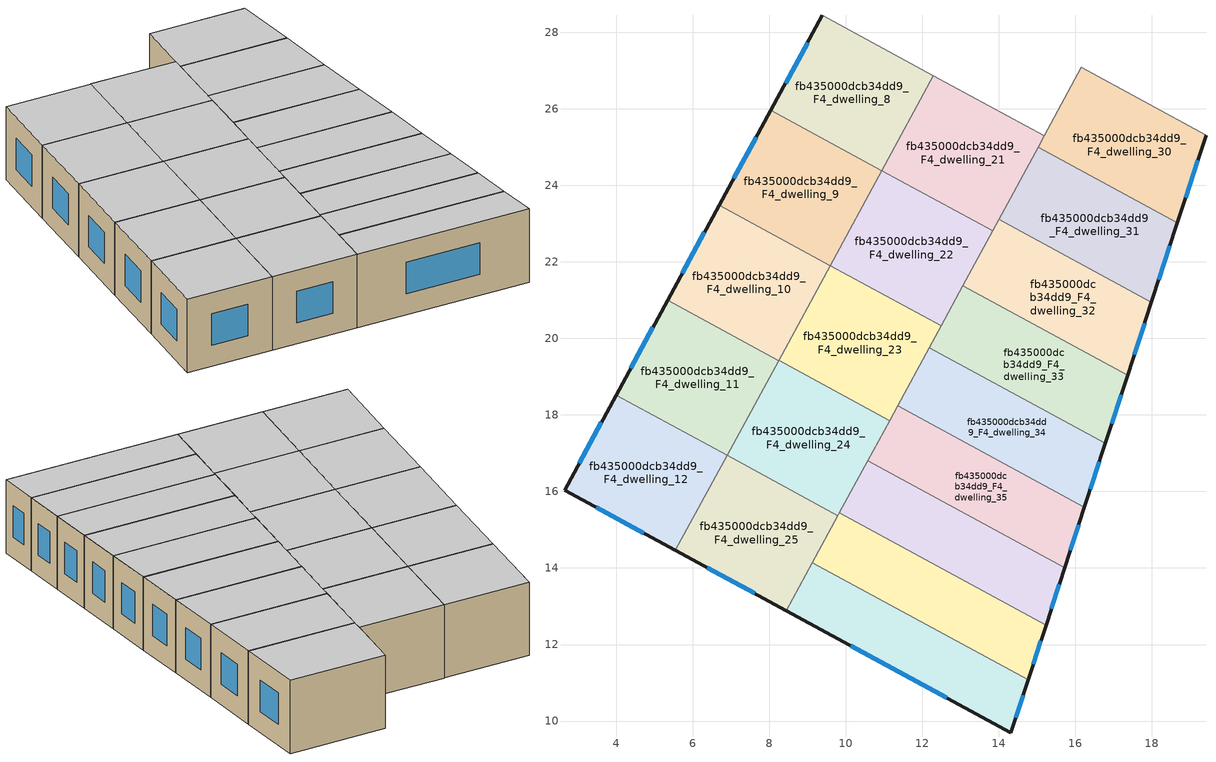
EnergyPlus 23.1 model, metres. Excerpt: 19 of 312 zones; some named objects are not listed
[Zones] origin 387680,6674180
fb435000dcb34dd9_F4_dwelling_10
 floor to fb435000dcb34dd9_F3_dwelling_10 (EU_floor_Construction): 9.59,21.9 8.24,19.42 5.34,21 6.69,23.48 z12
 wall outside (EU_wall_Construction): 6.69,23.48 5.34,21 z12:15
 wall to fb435000dcb34dd9_F4_dwelling_11 (EU_wall_Construction): 5.34,21 8.24,19.42 z12:15
 wall to fb435000dcb34dd9_F4_dwelling_9 (EU_wall_Construction): 9.59,21.9 6.69,23.48 z12:15
 wall to fb435000dcb34dd9_F4_dwelling_23 (EU_wall_Construction): 8.24,19.42 9.59,21.9 z12:15
 window (EU_Window_Construction): 6.31,22.77 5.73,21.71 z12.86:14.14
 ceiling to fb435000dcb34dd9_F5_dwelling_10 (EU_floor_Construction): 8.24,19.42 9.59,21.9 6.69,23.48 5.34,21 z15
fb435000dcb34dd9_F4_dwelling_11
 floor to fb435000dcb34dd9_F3_dwelling_11 (EU_floor_Construction): 8.24,19.42 6.9,16.94 3.99,18.52 5.34,21 z12
 wall outside (EU_wall_Construction): 5.34,21 3.99,18.52 z12:15
 wall to fb435000dcb34dd9_F4_dwelling_12 (EU_wall_Construction): 3.99,18.52 6.9,16.94 z12:15
 wall to fb435000dcb34dd9_F4_dwelling_24 (EU_wall_Construction): 6.9,16.94 8.24,19.42 z12:15
 window (EU_Window_Construction): 4.96,20.29 4.38,19.22 z12.86:14.14
 ceiling to fb435000dcb34dd9_F5_dwelling_11 (EU_floor_Construction): 6.9,16.94 8.24,19.42 5.34,21 3.99,18.52 z15
fb435000dcb34dd9_F4_dwelling_12
 floor to fb435000dcb34dd9_F3_dwelling_12 (EU_floor_Construction): 6.9,16.94 5.55,14.46 2.65,16.03 3.99,18.52 z12
 wall outside (EU_wall_Construction): 3.99,18.52 2.65,16.03 5.55,14.46 z12:15
 wall to fb435000dcb34dd9_F4_dwelling_25 (EU_wall_Construction): 5.55,14.46 6.9,16.94 z12:15
 window (EU_Window_Construction): 3.48,15.58 4.72,14.91 / 3.61,17.81 3.03,16.74 z12.86:14.14
 ceiling to fb435000dcb34dd9_F5_dwelling_12 (EU_floor_Construction): 5.55,14.46 6.9,16.94 3.99,18.52 2.65,16.03 z15
fb435000dcb34dd9_F4_dwelling_21
 floor to fb435000dcb34dd9_F3_dwelling_21 (EU_floor_Construction): 15.19,25.29 13.84,22.81 10.94,24.39 12.29,26.87 z12
 wall to fb435000dcb34dd9_F4_dwelling_22 (EU_wall_Construction): 10.94,24.39 13.84,22.81 z12:15
 wall to fb435000dcb34dd9_F4_dwelling_20 (EU_wall_Construction): 15.19,25.29 12.29,26.87 z12:15
 wall to fb435000dcb34dd9_F4_dwelling_31 (EU_wall_Construction): 14,23.11 15.02,24.99 z12:15
 wall to fb435000dcb34dd9_F4_dwelling_8 (EU_wall_Construction): 12.29,26.87 10.94,24.39 z12:15
 wall to fb435000dcb34dd9_F4_dwelling_30 (EU_wall_Construction): 15.02,25 15.19,25.3 z12:15
 wall to fb435000dcb34dd9_F4_dwelling_32 (EU_wall_Construction): 13.84,22.81 14,23.11 z12:15
 ceiling to fb435000dcb34dd9_F5_dwelling_21 (EU_floor_Construction): 13.84,22.81 15.19,25.29 12.29,26.87 10.94,24.39 z15
fb435000dcb34dd9_F4_dwelling_22
 floor to fb435000dcb34dd9_F3_dwelling_22 (EU_floor_Construction): 13.84,22.81 12.49,20.33 9.59,21.91 10.94,24.39 z12
 wall to fb435000dcb34dd9_F4_dwelling_23 (EU_wall_Construction): 9.59,21.91 12.49,20.33 z12:15
 wall to fb435000dcb34dd9_F4_dwelling_32 (EU_wall_Construction): 13.06,21.37 13.84,22.81 z12:15
 wall to fb435000dcb34dd9_F4_dwelling_9 (EU_wall_Construction): 10.94,24.39 9.59,21.91 z12:15
 wall to fb435000dcb34dd9_F4_dwelling_33 (EU_wall_Construction): 12.49,20.33 13.06,21.37 z12:15
 ceiling to fb435000dcb34dd9_F5_dwelling_22 (EU_floor_Construction): 12.49,20.33 13.84,22.81 10.94,24.39 9.59,21.91 z15
fb435000dcb34dd9_F4_dwelling_23
 floor to fb435000dcb34dd9_F3_dwelling_23 (EU_floor_Construction): 12.49,20.33 11.14,17.85 8.24,19.42 9.59,21.91 z12
 wall to fb435000dcb34dd9_F4_dwelling_24 (EU_wall_Construction): 8.24,19.42 11.14,17.85 z12:15
 wall to fb435000dcb34dd9_F4_dwelling_34 (EU_wall_Construction): 11.35,18.24 12.18,19.76 z12:15
 wall to fb435000dcb34dd9_F4_dwelling_33 (EU_wall_Construction): 12.18,19.76 12.49,20.33 z12:15
 wall to fb435000dcb34dd9_F4_dwelling_35 (EU_wall_Construction): 11.14,17.85 11.35,18.24 z12:15
 ceiling to fb435000dcb34dd9_F5_dwelling_23 (EU_floor_Construction): 11.14,17.85 12.49,20.33 9.59,21.91 8.24,19.42 z15
fb435000dcb34dd9_F4_dwelling_24
 floor to fb435000dcb34dd9_F3_dwelling_24 (EU_floor_Construction): 11.14,17.85 9.79,15.37 6.9,16.94 8.24,19.42 z12
 wall to fb435000dcb34dd9_F4_dwelling_25 (EU_wall_Construction): 6.9,16.94 9.79,15.37 z12:15
 wall to fb435000dcb34dd9_F4_dwelling_36 (EU_wall_Construction): 9.83,15.44 10.58,16.8 z12:15
 wall to fb435000dcb34dd9_F4_dwelling_35 (EU_wall_Construction): 10.58,16.81 11.14,17.85 z12:15
 wall to fb435000dcb34dd9_F4_dwelling_37 (EU_wall_Construction): 9.79,15.37 9.83,15.44 z12:15
 ceiling to fb435000dcb34dd9_F5_dwelling_24 (EU_floor_Construction): 9.79,15.37 11.14,17.85 8.24,19.42 6.9,16.94 z15
fb435000dcb34dd9_F4_dwelling_25
 floor to fb435000dcb34dd9_F3_dwelling_25 (EU_floor_Construction): 9.79,15.37 8.45,12.88 5.55,14.46 6.9,16.94 z12
 wall outside (EU_wall_Construction): 5.55,14.46 8.45,12.88 z12:15
 wall to fb435000dcb34dd9_F4_dwelling_38 (EU_wall_Construction): 8.45,12.88 9.13,14.14 z12:15
 wall to fb435000dcb34dd9_F4_dwelling_37 (EU_wall_Construction): 9.13,14.14 9.79,15.37 z12:15
 window (EU_Window_Construction): 6.38,14.01 7.62,13.33 z12.86:14.14
 ceiling to fb435000dcb34dd9_F5_dwelling_25 (EU_floor_Construction): 8.45,12.88 9.79,15.37 6.9,16.94 5.55,14.46 z15
fb435000dcb34dd9_F4_dwelling_30
 floor to fb435000dcb34dd9_F3_dwelling_30 (EU_floor_Construction): 19.41,25.32 18.66,23.02 15.02,25 16.16,27.08 z12
 wall outside (EU_wall_Construction): 18.66,23.02 19.41,25.32 z12:15
 wall to fb435000dcb34dd9_F4_dwelling_31 (EU_wall_Construction): 15.02,25 18.66,23.02 z12:15
 wall to fb435000dcb34dd9_F4_dwelling_20 (EU_wall_Construction): 16.16,27.08 15.19,25.29 z12:15
 wall to fb435000dcb34dd9_F4_dwelling_29 (EU_wall_Construction): 19.41,25.32 16.16,27.08 z12:15
 window (EU_Window_Construction): 18.88,23.68 19.2,24.66 z12.86:14.14
 ceiling to fb435000dcb34dd9_F5_dwelling_30 (EU_floor_Construction): 18.66,23.02 19.41,25.32 16.16,27.08 15.02,25 z15
fb435000dcb34dd9_F4_dwelling_31
 floor to fb435000dcb34dd9_F3_dwelling_31 (EU_floor_Construction): 18.66,23.02 17.99,20.94 14,23.11 15.02,25 z12
 wall outside (EU_wall_Construction): 17.99,20.94 18.66,23.02 z12:15
 wall to fb435000dcb34dd9_F4_dwelling_32 (EU_wall_Construction): 14,23.11 17.99,20.94 z12:15
 window (EU_Window_Construction): 18.18,21.54 18.47,22.43 z12.86:14.14
 ceiling to fb435000dcb34dd9_F5_dwelling_31 (EU_floor_Construction): 17.99,20.94 18.66,23.02 15.02,25 14,23.11 z15
fb435000dcb34dd9_F4_dwelling_32
 floor to fb435000dcb34dd9_F3_dwelling_32 (EU_floor_Construction): 17.99,20.94 17.36,19.03 13.06,21.37 14,23.11 z12
 wall outside (EU_wall_Construction): 17.36,19.03 17.99,20.94 z12:15
 wall to fb435000dcb34dd9_F4_dwelling_33 (EU_wall_Construction): 13.06,21.37 17.36,19.03 z12:15
 window (EU_Window_Construction): 17.54,19.58 17.81,20.4 z12.86:14.14
 ceiling to fb435000dcb34dd9_F5_dwelling_32 (EU_floor_Construction): 17.36,19.03 17.99,20.94 14,23.11 13.06,21.37 z15
fb435000dcb34dd9_F4_dwelling_33
 floor to fb435000dcb34dd9_F3_dwelling_33 (EU_floor_Construction): 17.36,19.03 16.78,17.26 12.18,19.76 13.06,21.37 z12
 wall outside (EU_wall_Construction): 16.78,17.26 17.36,19.03 z12:15
 wall to fb435000dcb34dd9_F4_dwelling_34 (EU_wall_Construction): 12.18,19.76 16.78,17.26 z12:15
 window (EU_Window_Construction): 16.95,17.76 17.2,18.53 z12.86:14.14
 ceiling to fb435000dcb34dd9_F5_dwelling_33 (EU_floor_Construction): 16.78,17.26 17.36,19.03 13.06,21.37 12.18,19.76 z15
fb435000dcb34dd9_F4_dwelling_34
 floor to fb435000dcb34dd9_F3_dwelling_34 (EU_floor_Construction): 16.78,17.26 16.24,15.59 11.35,18.24 12.18,19.76 z12
 wall outside (EU_wall_Construction): 16.24,15.59 16.78,17.26 z12:15
 wall to fb435000dcb34dd9_F4_dwelling_35 (EU_wall_Construction): 11.35,18.24 16.24,15.59 z12:15
 window (EU_Window_Construction): 16.39,16.06 16.63,16.78 z12.86:14.14
 ceiling to fb435000dcb34dd9_F5_dwelling_34 (EU_floor_Construction): 16.24,15.59 16.78,17.26 12.18,19.76 11.35,18.24 z15
fb435000dcb34dd9_F4_dwelling_35
 floor to fb435000dcb34dd9_F3_dwelling_35 (EU_floor_Construction): 16.24,15.59 15.72,14.01 10.58,16.8 11.35,18.24 z12
 wall outside (EU_wall_Construction): 15.72,14.01 16.24,15.59 z12:15
 wall to fb435000dcb34dd9_F4_dwelling_36 (EU_wall_Construction): 10.58,16.8 15.72,14.01 z12:15
 window (EU_Window_Construction): 15.87,14.46 16.09,15.14 z12.86:14.14
 ceiling to fb435000dcb34dd9_F5_dwelling_35 (EU_floor_Construction): 15.72,14.01 16.24,15.59 11.35,18.24 10.58,16.8 z15
fb435000dcb34dd9_F4_dwelling_36
 floor to fb435000dcb34dd9_F3_dwelling_36 (EU_floor_Construction): 15.72,14.01 15.23,12.51 9.83,15.44 10.58,16.8 z12
 wall outside (EU_wall_Construction): 15.23,12.51 15.72,14.01 z12:15
 wall to fb435000dcb34dd9_F4_dwelling_37 (EU_wall_Construction): 9.83,15.44 15.23,12.51 z12:15
 window (EU_Window_Construction): 15.37,12.94 15.58,13.58 z12.86:14.14
 ceiling to fb435000dcb34dd9_F5_dwelling_36 (EU_floor_Construction): 15.23,12.51 15.72,14.01 10.58,16.8 9.83,15.44 z15
fb435000dcb34dd9_F4_dwelling_37
 floor to fb435000dcb34dd9_F3_dwelling_37 (EU_floor_Construction): 15.23,12.51 14.76,11.07 9.13,14.13 9.83,15.44 z12
 wall outside (EU_wall_Construction): 14.76,11.07 15.23,12.51 z12:15
 wall to fb435000dcb34dd9_F4_dwelling_38 (EU_wall_Construction): 9.13,14.13 14.76,11.07 z12:15
 window (EU_Window_Construction): 14.9,11.48 15.1,12.1 z12.86:14.14
 ceiling to fb435000dcb34dd9_F5_dwelling_37 (EU_floor_Construction): 14.76,11.07 15.23,12.51 9.83,15.44 9.13,14.13 z15
fb435000dcb34dd9_F4_dwelling_38
 floor to fb435000dcb34dd9_F3_dwelling_38 (EU_floor_Construction): 14.76,11.07 14.31,9.7 8.45,12.88 9.13,14.13 z12
 wall outside (EU_wall_Construction): 8.45,12.88 14.31,9.7 14.76,11.07 z12:15
 window (EU_Window_Construction): 14.44,10.09 14.63,10.68 / 10.12,11.97 12.64,10.61 z12.86:14.14
 ceiling to fb435000dcb34dd9_F5_dwelling_38 (EU_floor_Construction): 14.31,9.7 14.76,11.07 9.13,14.13 8.45,12.88 z15
fb435000dcb34dd9_F4_dwelling_8
 floor to fb435000dcb34dd9_F3_dwelling_8 (EU_floor_Construction): 12.29,26.87 10.94,24.39 8.04,25.96 9.39,28.44 z12
 wall outside (EU_wall_Construction): 9.39,28.44 8.04,25.96 z12:15
 wall to fb435000dcb34dd9_F4_dwelling_9 (EU_wall_Construction): 8.04,25.96 10.94,24.39 z12:15
 wall to fb435000dcb34dd9_F4_dwelling_7 (EU_wall_Construction): 12.29,26.87 9.39,28.44 z12:15
 window (EU_Window_Construction): 9,27.73 8.43,26.67 z12.86:14.14
 ceiling to fb435000dcb34dd9_F5_dwelling_8 (EU_floor_Construction): 10.94,24.39 12.29,26.87 9.39,28.44 8.04,25.96 z15
fb435000dcb34dd9_F4_dwelling_9
 floor to fb435000dcb34dd9_F3_dwelling_9 (EU_floor_Construction): 10.94,24.39 9.59,21.9 6.69,23.48 8.04,25.96 z12
 wall outside (EU_wall_Construction): 8.04,25.96 6.69,23.48 z12:15
 window (EU_Window_Construction): 7.65,25.25 7.08,24.19 z12.86:14.14
 ceiling to fb435000dcb34dd9_F5_dwelling_9 (EU_floor_Construction): 9.59,21.9 10.94,24.39 8.04,25.96 6.69,23.48 z15
[Building]
EU S2 Campaign: North Axis=0; Terrain=City; Solar Distribution=FullExterior
[Site:Location]
Helsinki-Vantaa.AP: Latitude=60.317; Longitude=24.963; Time Zone=2; Elevation=54.6
[SizingPeriod:WeatherFileDays]
AnnualSizingPeriod: Begin Month=1; Begin Day of Month=1; End Month=12; End Day of Month=31; Day of Week for Start Day=Monday; Use Weather File Daylight Saving Period=No; Use Weather File Rain and Snow Indicators=No
[MATERIAL]
EU_InternalMass_Material: Roughness=MediumRough; Thickness=0.1; Conductivity=1; Density=1800; Specific Heat=900; Thermal Absorptance=0.9; Solar Absorptance=0.7; Visible Absorptance=0.7
[MATERIAL:NOMASS] Roughness=MediumRough; Thermal Absorptance=0.9; Solar Absorptance=0.7; Visible Absorptance=0.7
Name | Thermal Resistance
EU_wall_NoMass | 5.91765
EU_floor_NoMass | 6.2875
[WINDOWMATERIAL:SIMPLEGLAZINGSYSTEM]
EU_Window_SimpleGlazing: UFactor=0.994035; Solar Heat Gain Coefficient=0.7; Visible Transmittance=0.7
[CONSTRUCTION]
EU_wall_Construction: EU_wall_NoMass
EU_floor_Construction: EU_floor_NoMass
EU_Window_Construction: EU_Window_SimpleGlazing
EU_InternalMass_Construction: EU_InternalMass_Material
[ZONE] Type=1; Multiplier=1; Ceiling Height=autocalculate; Floor Area=autocalculate; Part of Total Floor Area=Yes
Name | Volume
fb435000dcb34dd9_F4_dwelling_10 | 27.9624
fb435000dcb34dd9_F4_dwelling_11 | 27.9536
fb435000dcb34dd9_F4_dwelling_12 | 27.9631
fb435000dcb34dd9_F4_dwelling_21 | 27.9573
fb435000dcb34dd9_F4_dwelling_22 | 27.9514
fb435000dcb34dd9_F4_dwelling_23 | 27.9617
fb435000dcb34dd9_F4_dwelling_24 | 27.9543
fb435000dcb34dd9_F4_dwelling_25 | 27.9565
fb435000dcb34dd9_F4_dwelling_30 | 27.958
fb435000dcb34dd9_F4_dwelling_31 | 27.9529
fb435000dcb34dd9_F4_dwelling_32 | 27.9712
fb435000dcb34dd9_F4_dwelling_33; fb435000dcb34dd9_F4_dwelling_35 | 27.947
fb435000dcb34dd9_F4_dwelling_34 | 27.969
fb435000dcb34dd9_F4_dwelling_36 | 27.9705
fb435000dcb34dd9_F4_dwelling_37 | 27.9521
fb435000dcb34dd9_F4_dwelling_38 | 27.9602
fb435000dcb34dd9_F4_dwelling_8 | 27.9558
fb435000dcb34dd9_F4_dwelling_9 | 27.9609
[INTERNALMASS] Construction=EU_InternalMass_Construction
Name | Zone or ZoneList | Surface Area
fb435000dcb34dd9_F4_dwelling_8_EU_InternalMass | fb435000dcb34dd9_F4_dwelling_8 | 9.31842
fb435000dcb34dd9_F4_dwelling_9_EU_InternalMass | fb435000dcb34dd9_F4_dwelling_9 | 9.32045
fb435000dcb34dd9_F4_dwelling_10_EU_InternalMass | fb435000dcb34dd9_F4_dwelling_10 | 9.3209
fb435000dcb34dd9_F4_dwelling_11_EU_InternalMass | fb435000dcb34dd9_F4_dwelling_11 | 9.318
fb435000dcb34dd9_F4_dwelling_12_EU_InternalMass | fb435000dcb34dd9_F4_dwelling_12 | 9.3209
fb435000dcb34dd9_F4_dwelling_21_EU_InternalMass | fb435000dcb34dd9_F4_dwelling_21 | 9.31919
fb435000dcb34dd9_F4_dwelling_22_EU_InternalMass | fb435000dcb34dd9_F4_dwelling_22 | 9.31707
fb435000dcb34dd9_F4_dwelling_23_EU_InternalMass | fb435000dcb34dd9_F4_dwelling_23 | 9.32077
fb435000dcb34dd9_F4_dwelling_24_EU_InternalMass | fb435000dcb34dd9_F4_dwelling_24 | 9.31842
fb435000dcb34dd9_F4_dwelling_25_EU_InternalMass | fb435000dcb34dd9_F4_dwelling_25 | 9.31842
fb435000dcb34dd9_F4_dwelling_30_EU_InternalMass | fb435000dcb34dd9_F4_dwelling_30 | 9.31925
fb435000dcb34dd9_F4_dwelling_31_EU_InternalMass | fb435000dcb34dd9_F4_dwelling_31 | 9.31745
fb435000dcb34dd9_F4_dwelling_32_EU_InternalMass | fb435000dcb34dd9_F4_dwelling_32 | 9.32351
fb435000dcb34dd9_F4_dwelling_33_EU_InternalMass | fb435000dcb34dd9_F4_dwelling_33 | 9.31521
fb435000dcb34dd9_F4_dwelling_34_EU_InternalMass | fb435000dcb34dd9_F4_dwelling_34 | 9.32282
fb435000dcb34dd9_F4_dwelling_35_EU_InternalMass | fb435000dcb34dd9_F4_dwelling_35 | 9.31563
fb435000dcb34dd9_F4_dwelling_36_EU_InternalMass | fb435000dcb34dd9_F4_dwelling_36 | 9.32356
fb435000dcb34dd9_F4_dwelling_37_EU_InternalMass | fb435000dcb34dd9_F4_dwelling_37 | 9.31719
fb435000dcb34dd9_F4_dwelling_38_EU_InternalMass | fb435000dcb34dd9_F4_dwelling_38 | 9.31969
[OTHEREQUIPMENT] Fuel Type=Electricity; Design Level Calculation Method=Watts/Area; Power per Zone Floor Area=1; Fraction Latent=0; Fraction Radiant=0; Fraction Lost=0; Carbon Dioxide Generation Rate=0; EndUse Subcategory=EU_Step8_InternalGains
Name | Zone or ZoneList or Space or SpaceList | Schedule
EU_Step8_InternalGain_fb435000dcb34dd9_F4_dwelling_8_f000 | fb435000dcb34dd9_F4_dwelling_8 | EU_Step8_GainSchedule_fb435000dcb34dd9_F4_dwelling_8_f000
EU_Step8_InternalGain_fb435000dcb34dd9_F4_dwelling_9_f000 | fb435000dcb34dd9_F4_dwelling_9 | EU_Step8_GainSchedule_fb435000dcb34dd9_F4_dwelling_9_f000
EU_Step8_InternalGain_fb435000dcb34dd9_F4_dwelling_10_f000 | fb435000dcb34dd9_F4_dwelling_10 | EU_Step8_GainSchedule_fb435000dcb34dd9_F4_dwelling_10_f000
EU_Step8_InternalGain_fb435000dcb34dd9_F4_dwelling_11_f000 | fb435000dcb34dd9_F4_dwelling_11 | EU_Step8_GainSchedule_fb435000dcb34dd9_F4_dwelling_11_f000
EU_Step8_InternalGain_fb435000dcb34dd9_F4_dwelling_12_f000 | fb435000dcb34dd9_F4_dwelling_12 | EU_Step8_GainSchedule_fb435000dcb34dd9_F4_dwelling_12_f000
EU_Step8_InternalGain_fb435000dcb34dd9_F4_dwelling_21_f000 | fb435000dcb34dd9_F4_dwelling_21 | EU_Step8_GainSchedule_fb435000dcb34dd9_F4_dwelling_21_f000
EU_Step8_InternalGain_fb435000dcb34dd9_F4_dwelling_22_f000 | fb435000dcb34dd9_F4_dwelling_22 | EU_Step8_GainSchedule_fb435000dcb34dd9_F4_dwelling_22_f000
EU_Step8_InternalGain_fb435000dcb34dd9_F4_dwelling_23_f000 | fb435000dcb34dd9_F4_dwelling_23 | EU_Step8_GainSchedule_fb435000dcb34dd9_F4_dwelling_23_f000
EU_Step8_InternalGain_fb435000dcb34dd9_F4_dwelling_24_f000 | fb435000dcb34dd9_F4_dwelling_24 | EU_Step8_GainSchedule_fb435000dcb34dd9_F4_dwelling_24_f000
EU_Step8_InternalGain_fb435000dcb34dd9_F4_dwelling_25_f000 | fb435000dcb34dd9_F4_dwelling_25 | EU_Step8_GainSchedule_fb435000dcb34dd9_F4_dwelling_25_f000
EU_Step8_InternalGain_fb435000dcb34dd9_F4_dwelling_30_f000 | fb435000dcb34dd9_F4_dwelling_30 | EU_Step8_GainSchedule_fb435000dcb34dd9_F4_dwelling_30_f000
EU_Step8_InternalGain_fb435000dcb34dd9_F4_dwelling_31_f000 | fb435000dcb34dd9_F4_dwelling_31 | EU_Step8_GainSchedule_fb435000dcb34dd9_F4_dwelling_31_f000
EU_Step8_InternalGain_fb435000dcb34dd9_F4_dwelling_32_f000 | fb435000dcb34dd9_F4_dwelling_32 | EU_Step8_GainSchedule_fb435000dcb34dd9_F4_dwelling_32_f000
EU_Step8_InternalGain_fb435000dcb34dd9_F4_dwelling_33_f000 | fb435000dcb34dd9_F4_dwelling_33 | EU_Step8_GainSchedule_fb435000dcb34dd9_F4_dwelling_33_f000
EU_Step8_InternalGain_fb435000dcb34dd9_F4_dwelling_34_f000 | fb435000dcb34dd9_F4_dwelling_34 | EU_Step8_GainSchedule_fb435000dcb34dd9_F4_dwelling_34_f000
EU_Step8_InternalGain_fb435000dcb34dd9_F4_dwelling_35_f000 | fb435000dcb34dd9_F4_dwelling_35 | EU_Step8_GainSchedule_fb435000dcb34dd9_F4_dwelling_35_f000
EU_Step8_InternalGain_fb435000dcb34dd9_F4_dwelling_36_f000 | fb435000dcb34dd9_F4_dwelling_36 | EU_Step8_GainSchedule_fb435000dcb34dd9_F4_dwelling_36_f000
EU_Step8_InternalGain_fb435000dcb34dd9_F4_dwelling_37_f000 | fb435000dcb34dd9_F4_dwelling_37 | EU_Step8_GainSchedule_fb435000dcb34dd9_F4_dwelling_37_f000
EU_Step8_InternalGain_fb435000dcb34dd9_F4_dwelling_38_f000 | fb435000dcb34dd9_F4_dwelling_38 | EU_Step8_GainSchedule_fb435000dcb34dd9_F4_dwelling_38_f000
[ZONEVENTILATION:DESIGNFLOWRATE] Schedule=EU_AlwaysOn; Design Flow Rate Calculation Method=AirChanges/Hour; Air Changes per Hour=0.596421; Ventilation Type=Natural; Fan Pressure Rise=0; Fan Total Efficiency=1; Constant Term Coefficient=1; Temperature Term Coefficient=0; Velocity Term Coefficient=0; Velocity Squared Term Coefficient=0; Minimum Indoor Temperature=-100; Maximum Indoor Temperature=100; Delta Temperature=-100; Minimum Outdoor Temperature=-100; Maximum Outdoor Temperature=100; Maximum Wind Speed=40
Name | Zone or ZoneList or Space or SpaceList
EU_ConstantAir_fb435000dcb34dd9_F4_dwelling_8 | fb435000dcb34dd9_F4_dwelling_8
EU_ConstantAir_fb435000dcb34dd9_F4_dwelling_9 | fb435000dcb34dd9_F4_dwelling_9
EU_ConstantAir_fb435000dcb34dd9_F4_dwelling_10 | fb435000dcb34dd9_F4_dwelling_10
EU_ConstantAir_fb435000dcb34dd9_F4_dwelling_11 | fb435000dcb34dd9_F4_dwelling_11
EU_ConstantAir_fb435000dcb34dd9_F4_dwelling_12 | fb435000dcb34dd9_F4_dwelling_12
EU_ConstantAir_fb435000dcb34dd9_F4_dwelling_21 | fb435000dcb34dd9_F4_dwelling_21
EU_ConstantAir_fb435000dcb34dd9_F4_dwelling_22 | fb435000dcb34dd9_F4_dwelling_22
EU_ConstantAir_fb435000dcb34dd9_F4_dwelling_23 | fb435000dcb34dd9_F4_dwelling_23
EU_ConstantAir_fb435000dcb34dd9_F4_dwelling_24 | fb435000dcb34dd9_F4_dwelling_24
EU_ConstantAir_fb435000dcb34dd9_F4_dwelling_25 | fb435000dcb34dd9_F4_dwelling_25
EU_ConstantAir_fb435000dcb34dd9_F4_dwelling_30 | fb435000dcb34dd9_F4_dwelling_30
EU_ConstantAir_fb435000dcb34dd9_F4_dwelling_31 | fb435000dcb34dd9_F4_dwelling_31
EU_ConstantAir_fb435000dcb34dd9_F4_dwelling_32 | fb435000dcb34dd9_F4_dwelling_32
EU_ConstantAir_fb435000dcb34dd9_F4_dwelling_33 | fb435000dcb34dd9_F4_dwelling_33
EU_ConstantAir_fb435000dcb34dd9_F4_dwelling_34 | fb435000dcb34dd9_F4_dwelling_34
EU_ConstantAir_fb435000dcb34dd9_F4_dwelling_35 | fb435000dcb34dd9_F4_dwelling_35
EU_ConstantAir_fb435000dcb34dd9_F4_dwelling_36 | fb435000dcb34dd9_F4_dwelling_36
EU_ConstantAir_fb435000dcb34dd9_F4_dwelling_37 | fb435000dcb34dd9_F4_dwelling_37
EU_ConstantAir_fb435000dcb34dd9_F4_dwelling_38 | fb435000dcb34dd9_F4_dwelling_38
[HVACTEMPLATE:ZONE:IDEALLOADSAIRSYSTEM] System Availability Schedule=EU_AlwaysOn; Maximum Heating Supply Air Temperature=50; Minimum Cooling Supply Air Temperature=13; Maximum Heating Supply Air Humidity Ratio=0.0156; Minimum Cooling Supply Air Humidity Ratio=0.0077; Heating Limit=NoLimit; Cooling Limit=NoLimit; Heating Availability Schedule=EU_AlwaysOn; Cooling Availability Schedule=EU_CoolingOff; Dehumidification Control Type=ConstantSensibleHeatRatio; Cooling Sensible Heat Ratio=0.7; Dehumidification Setpoint=60; Humidification Control Type=None; Humidification Setpoint=30; Outdoor Air Method=None; Outdoor Air Flow Rate per Person=0.00944; Outdoor Air Flow Rate per Zone Floor Area=0; Outdoor Air Flow Rate per Zone=0; Demand Controlled Ventilation Type=None; Outdoor Air Economizer Type=NoEconomizer; Heat Recovery Type=None; Sensible Heat Recovery Effectiveness=0.7; Latent Heat Recovery Effectiveness=0.65
Name | Template Thermostat
fb435000dcb34dd9_F4_dwelling_8 | EU_HeatOnly_fb435000dcb34dd9_F4_dwelling_8
fb435000dcb34dd9_F4_dwelling_9 | EU_HeatOnly_fb435000dcb34dd9_F4_dwelling_9
fb435000dcb34dd9_F4_dwelling_10 | EU_HeatOnly_fb435000dcb34dd9_F4_dwelling_10
fb435000dcb34dd9_F4_dwelling_11 | EU_HeatOnly_fb435000dcb34dd9_F4_dwelling_11
fb435000dcb34dd9_F4_dwelling_12 | EU_HeatOnly_fb435000dcb34dd9_F4_dwelling_12
fb435000dcb34dd9_F4_dwelling_21 | EU_HeatOnly_fb435000dcb34dd9_F4_dwelling_21
fb435000dcb34dd9_F4_dwelling_22 | EU_HeatOnly_fb435000dcb34dd9_F4_dwelling_22
fb435000dcb34dd9_F4_dwelling_23 | EU_HeatOnly_fb435000dcb34dd9_F4_dwelling_23
fb435000dcb34dd9_F4_dwelling_24 | EU_HeatOnly_fb435000dcb34dd9_F4_dwelling_24
fb435000dcb34dd9_F4_dwelling_25 | EU_HeatOnly_fb435000dcb34dd9_F4_dwelling_25
fb435000dcb34dd9_F4_dwelling_30 | EU_HeatOnly_fb435000dcb34dd9_F4_dwelling_30
fb435000dcb34dd9_F4_dwelling_31 | EU_HeatOnly_fb435000dcb34dd9_F4_dwelling_31
fb435000dcb34dd9_F4_dwelling_32 | EU_HeatOnly_fb435000dcb34dd9_F4_dwelling_32
fb435000dcb34dd9_F4_dwelling_33 | EU_HeatOnly_fb435000dcb34dd9_F4_dwelling_33
fb435000dcb34dd9_F4_dwelling_34 | EU_HeatOnly_fb435000dcb34dd9_F4_dwelling_34
fb435000dcb34dd9_F4_dwelling_35 | EU_HeatOnly_fb435000dcb34dd9_F4_dwelling_35
fb435000dcb34dd9_F4_dwelling_36 | EU_HeatOnly_fb435000dcb34dd9_F4_dwelling_36
fb435000dcb34dd9_F4_dwelling_37 | EU_HeatOnly_fb435000dcb34dd9_F4_dwelling_37
fb435000dcb34dd9_F4_dwelling_38 | EU_HeatOnly_fb435000dcb34dd9_F4_dwelling_38
[SIZING:ZONE] Zone Cooling Design Supply Air Temperature Input Method=SupplyAirTemperature; Zone Cooling Design Supply Air Temperature=13; Zone Heating Design Supply Air Temperature Input Method=SupplyAirTemperature; Zone Heating Design Supply Air Temperature=50; Zone Cooling Design Supply Air Humidity Ratio=0.008; Zone Heating Design Supply Air Humidity Ratio=0.008; Cooling Design Air Flow Method=DesignDay; Cooling Design Air Flow Rate=0; Cooling Minimum Air Flow per Zone Floor Area=0.000762; Cooling Minimum Air Flow=0; Cooling Minimum Air Flow Fraction=0.2; Heating Design Air Flow Method=DesignDay; Heating Design Air Flow Rate=0; Heating Maximum Air Flow per Zone Floor Area=0.002032; Heating Maximum Air Flow=0.141576; Heating Maximum Air Flow Fraction=0.3; Account for Dedicated Outdoor Air System=No; Dedicated Outdoor Air System Control Strategy=NeutralSupplyAir; Dedicated Outdoor Air Low Setpoint Temperature for Design=autosize; Dedicated Outdoor Air High Setpoint Temperature for Design=autosize; Zone Load Sizing Method=Sensible Load Only No Latent Load; Zone Latent Cooling Design Supply Air Humidity Ratio Input Method=HumidityRatioDifference; Zone Cooling Design Supply Air Humidity Ratio Difference=0.005; Zone Latent Heating Design Supply Air Humidity Ratio Input Method=HumidityRatioDifference; Zone Humidification Design Supply Air Humidity Ratio Difference=0.005
fb435000dcb34dd9_F4_dwelling_8; fb435000dcb34dd9_F4_dwelling_9; fb435000dcb34dd9_F4_dwelling_10; fb435000dcb34dd9_F4_dwelling_11; fb435000dcb34dd9_F4_dwelling_12; fb435000dcb34dd9_F4_dwelling_21; fb435000dcb34dd9_F4_dwelling_22; fb435000dcb34dd9_F4_dwelling_23; fb435000dcb34dd9_F4_dwelling_24; fb435000dcb34dd9_F4_dwelling_25; fb435000dcb34dd9_F4_dwelling_30; fb435000dcb34dd9_F4_dwelling_31; fb435000dcb34dd9_F4_dwelling_32; fb435000dcb34dd9_F4_dwelling_33; fb435000dcb34dd9_F4_dwelling_34; fb435000dcb34dd9_F4_dwelling_35; fb435000dcb34dd9_F4_dwelling_36; fb435000dcb34dd9_F4_dwelling_37; fb435000dcb34dd9_F4_dwelling_38
[SCHEDULE:CONSTANT]
Name | Hourly Value
EU_AlwaysOn | 1
EU_CoolingOff | 0
[SCHEDULE:FILE] Column Number=1; Rows to Skip at Top=0; Number of Hours of Data=8760; Column Separator=Comma; Interpolate to Timestep=No; Minutes per Item=60; Adjust Schedule for Daylight Savings=Yes
Name | File
EU_Step8_GainSchedule_fb435000dcb34dd9_F4_dwelling_8_f000 | ../../schedules/fb435000dcb34dd9/fb435000dcb34dd9_F4_dwelling_8_f000_gain.csv
EU_Step8_GainSchedule_fb435000dcb34dd9_F4_dwelling_9_f000 | ../../schedules/fb435000dcb34dd9/fb435000dcb34dd9_F4_dwelling_9_f000_gain.csv
EU_Step8_GainSchedule_fb435000dcb34dd9_F4_dwelling_10_f000 | ../../schedules/fb435000dcb34dd9/fb435000dcb34dd9_F4_dwelling_10_f000_gain.csv
EU_Step8_GainSchedule_fb435000dcb34dd9_F4_dwelling_11_f000 | ../../schedules/fb435000dcb34dd9/fb435000dcb34dd9_F4_dwelling_11_f000_gain.csv
EU_Step8_GainSchedule_fb435000dcb34dd9_F4_dwelling_12_f000 | ../../schedules/fb435000dcb34dd9/fb435000dcb34dd9_F4_dwelling_12_f000_gain.csv
EU_Step8_GainSchedule_fb435000dcb34dd9_F4_dwelling_21_f000 | ../../schedules/fb435000dcb34dd9/fb435000dcb34dd9_F4_dwelling_21_f000_gain.csv
EU_Step8_GainSchedule_fb435000dcb34dd9_F4_dwelling_22_f000 | ../../schedules/fb435000dcb34dd9/fb435000dcb34dd9_F4_dwelling_22_f000_gain.csv
EU_Step8_GainSchedule_fb435000dcb34dd9_F4_dwelling_23_f000 | ../../schedules/fb435000dcb34dd9/fb435000dcb34dd9_F4_dwelling_23_f000_gain.csv
EU_Step8_GainSchedule_fb435000dcb34dd9_F4_dwelling_24_f000 | ../../schedules/fb435000dcb34dd9/fb435000dcb34dd9_F4_dwelling_24_f000_gain.csv
EU_Step8_GainSchedule_fb435000dcb34dd9_F4_dwelling_25_f000 | ../../schedules/fb435000dcb34dd9/fb435000dcb34dd9_F4_dwelling_25_f000_gain.csv
EU_Step8_GainSchedule_fb435000dcb34dd9_F4_dwelling_30_f000 | ../../schedules/fb435000dcb34dd9/fb435000dcb34dd9_F4_dwelling_30_f000_gain.csv
EU_Step8_GainSchedule_fb435000dcb34dd9_F4_dwelling_31_f000 | ../../schedules/fb435000dcb34dd9/fb435000dcb34dd9_F4_dwelling_31_f000_gain.csv
EU_Step8_GainSchedule_fb435000dcb34dd9_F4_dwelling_32_f000 | ../../schedules/fb435000dcb34dd9/fb435000dcb34dd9_F4_dwelling_32_f000_gain.csv
EU_Step8_GainSchedule_fb435000dcb34dd9_F4_dwelling_33_f000 | ../../schedules/fb435000dcb34dd9/fb435000dcb34dd9_F4_dwelling_33_f000_gain.csv
EU_Step8_GainSchedule_fb435000dcb34dd9_F4_dwelling_34_f000 | ../../schedules/fb435000dcb34dd9/fb435000dcb34dd9_F4_dwelling_34_f000_gain.csv
EU_Step8_GainSchedule_fb435000dcb34dd9_F4_dwelling_35_f000 | ../../schedules/fb435000dcb34dd9/fb435000dcb34dd9_F4_dwelling_35_f000_gain.csv
EU_Step8_GainSchedule_fb435000dcb34dd9_F4_dwelling_36_f000 | ../../schedules/fb435000dcb34dd9/fb435000dcb34dd9_F4_dwelling_36_f000_gain.csv
EU_Step8_GainSchedule_fb435000dcb34dd9_F4_dwelling_37_f000 | ../../schedules/fb435000dcb34dd9/fb435000dcb34dd9_F4_dwelling_37_f000_gain.csv
EU_Step8_GainSchedule_fb435000dcb34dd9_F4_dwelling_38_f000 | ../../schedules/fb435000dcb34dd9/fb435000dcb34dd9_F4_dwelling_38_f000_gain.csv
